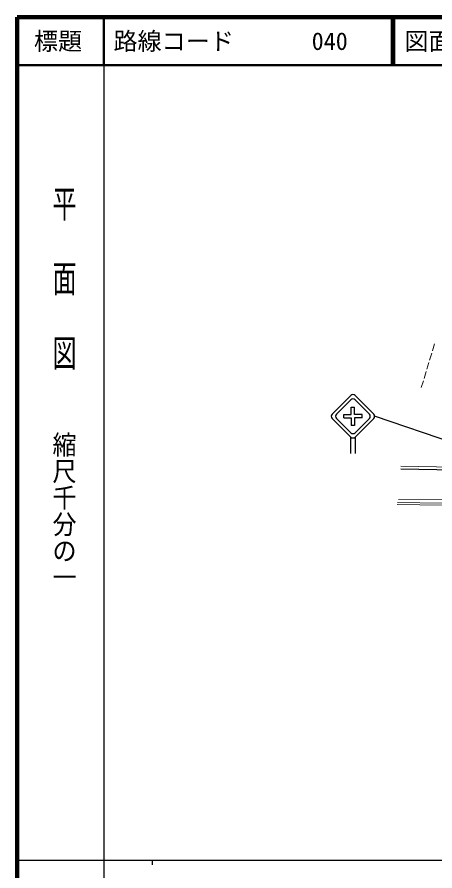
# Model space of a CAD drawing. Units: millimetres, scale not verified. Extents: x 40000 to 680000, y 20000 to 380000.
# Drawn here: x 40000 to 126714, y 202759 to 380000 of the extents above; entities that cross this region are included whole.
import ezdxf
from ezdxf.enums import TextEntityAlignment as Align

# ---------------------------------------------------------------- set-up
doc = ezdxf.new("R2010")
doc.units = ezdxf.units.MM
doc.header["$LTSCALE"] = 1000
for name, color, linetype, lineweight in [('M-STR-STRC', 7, 'Continuous', 25), ('M-TTL', 2, 'Continuous', 140), ('M-TTL-BAND', 7, 'Continuous', 25), ('M-TTL-LINE', 7, 'Continuous', 50), ('M-WORK', 1, 'Continuous', 13)]:
    doc.layers.add(name, color=color, linetype=linetype, lineweight=lineweight)
doc.layers.add('M-TTL-TXT', color=7, linetype='Continuous')
doc.styles.add('@ＭＳ ゴシック', font='')
doc.styles.add('ＭＳ ゴシック', font='')
doc.styles.get('@ＭＳ ゴシック').set_extended_font_data('@MS Gothic')
doc.styles.get('ＭＳ ゴシック').set_extended_font_data('MS Gothic')

msp = doc.modelspace()

# ---------------------------------------------------------------- linework, layer by layer
at = {"layer": 'M-STR-STRC'}
for p, q in [((109244, 301450), (105376, 297582)), ((110136, 301450), (114005, 297582)), ((106268, 297582), (109244, 300558)), ((110136, 300558), (113113, 297582)), ((109337, 297489), (109337, 299028)), ((109337, 299028), (110044, 299028)), ((110044, 297489), (110044, 299028)), ((105376, 296690), (109244, 292821)), ((106268, 296690), (109244, 293713)), ((107799, 297489), (109337, 297489)), ((107799, 296783), (107799, 297489)), ((107799, 296783), (109337, 296783)), ((109337, 296783), (109337, 295244)), ((111582, 297489), (110044, 297489)), ((111582, 296783), (110044, 296783)), ((110044, 296783), (110044, 295244)), ((114005, 296690), (110136, 292821)), ((110136, 293713), (113113, 296690)), ((111582, 296783), (111582, 297489)), ((142986, 287335), (114189, 297160)), ((110044, 295244), (109337, 295244)), ((109190, 292875), (109190, 289375)), ((110190, 292875), (110190, 289375)), ((119609, 286201), (151058, 285601))]:
    msp.add_line(p, q, dxfattribs=at)
for centre, start, end in [((109690, 301004), 45, 135), ((109690, 300112), 44.99985, 135), ((105822, 297136), 135, 225), ((106714, 297136), 135, 225.00005), ((112667, 297136), 315.00011, 44.99984), ((113559, 297136), 315, 45), ((109690, 294159), 225.00005, 315.00011), ((109690, 293267), 225, 315)]:
    msp.add_arc(centre, 631, start, end, dxfattribs=at)
at = {"layer": 'M-TTL'}
for p, q in [((40000, 380000), (40000, 20000)), ((680000, 380000), (40000, 380000))]:
    msp.add_line(p, q, dxfattribs=at)
at = {"layer": 'M-TTL-BAND'}
for p, q in [((58000, 370000), (58000, 20000)), ((40000, 205000), (579000, 205000)), ((68000, 205000), (68000, 204000))]:
    msp.add_line(p, q, dxfattribs=at)
at = {"layer": 'M-TTL-LINE'}
for p, q in [((58000, 380000), (58000, 370000)), ((117750, 380000), (117750, 370000)), ((118250, 380000), (118250, 370000)), ((40000, 370000), (680000, 370000))]:
    msp.add_line(p, q, dxfattribs=at)
at = {"layer": 'M-WORK'}
for p, q in [((126641, 312140), (126204, 310705)), ((126058, 310227), (125621, 308792)), ((125476, 308314), (125039, 306879)), ((124893, 306401), (124456, 304966)), ((124310, 304487), (123885, 303092)), ((147714, 286248), (119635, 286807)), ((118910, 278826), (128269, 278684)), ((118916, 279226), (128276, 279084)), ((119149, 279881), (158611, 279568))]:
    msp.add_line(p, q, dxfattribs=at)

# ---------------------------------------------------------------- texts
at = {"layer": 'M-TTL-BAND', "style": '@ＭＳ ゴシック'}
for s, width, p in [('平  面  図', 1.55, (49777, 306475)), ('縮尺千分の一', 1.1, (49777, 261030))]:
    msp.add_text(s, height=3666, rotation=270, dxfattribs=dict(at, width=width)).set_placement(p, align=Align.MIDDLE_RIGHT)
at = {"layer": 'M-TTL-TXT', "style": 'ＭＳ ゴシック'}
msp.add_text('標題', height=3666, dxfattribs=at).set_placement((48500, 375000), align=Align.MIDDLE_CENTER)
for s, p in [('路線コード', (60000, 375000)), ('040', (101142, 375000)), ('図面コード', (120380, 375000))]:
    msp.add_text(s, height=3666, dxfattribs=at).set_placement(p, align=Align.MIDDLE_LEFT)

doc.saveas('drawing.dxf')
